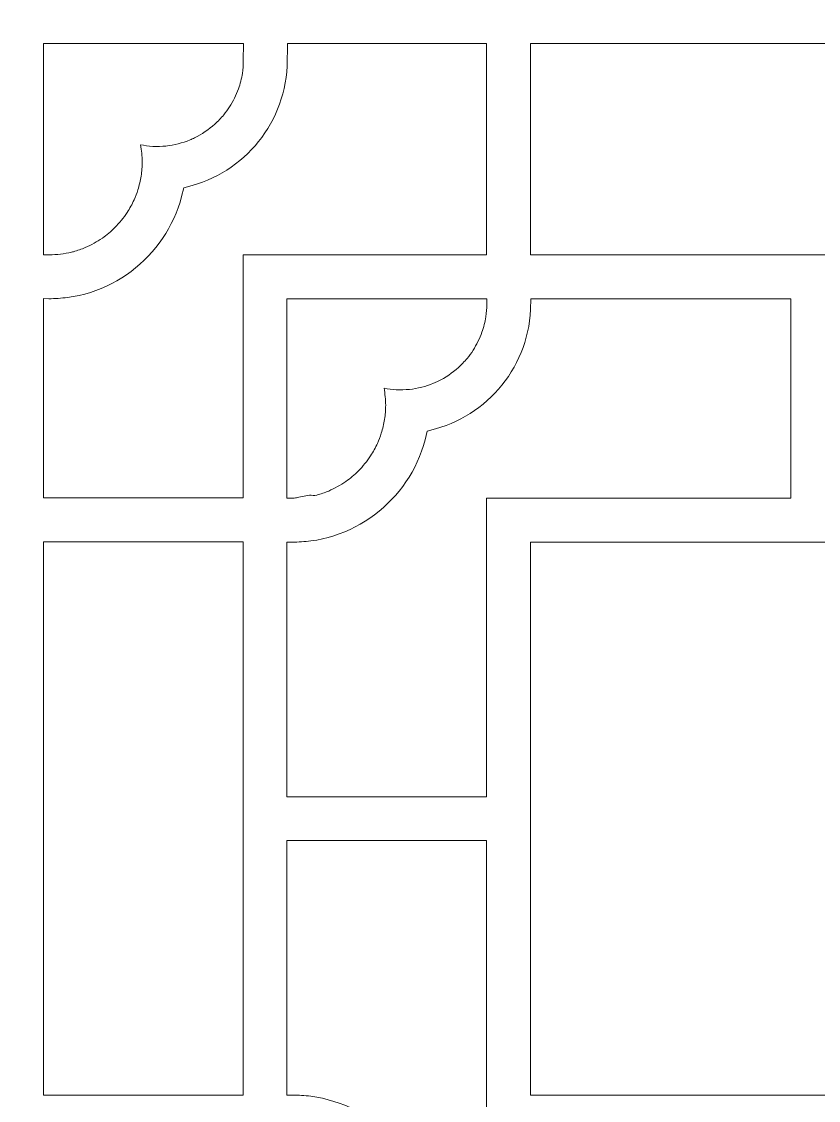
# Model space of a CAD drawing. Header units: centimetres. Extents: x -13.33 to -6.01, y -9 to -1.68.
# Drawn here: x -9.669 to -7.876, y -7.768 to -5.339 of the extents above; entities that cross this region are included whole.
import ezdxf

# ---------------------------------------------------------------- set-up
doc = ezdxf.new("R2010")
doc.units = ezdxf.units.CM
doc.header["$MEASUREMENT"] = 0
doc.layers.add('layer 1', color=7, linetype='Continuous')

msp = doc.modelspace()

# ---------------------------------------------------------------- linework, layer by layer
at = {"layer": 'layer 1', "color": 250, "lineweight": 9}
for points, knots in [([(-13.33063, -9.00021), (-13.33063, -6.5594), (-13.33063, -4.11859), (-13.33063, -1.67779), (-13.33063, -1.67779), (-13.33063, -1.67779), (-6.00822, -1.67779), (-6.00822, -1.67779), (-6.00822, -1.67779), (-6.00822, -4.11859), (-6.00822, -6.5594), (-6.00822, -9.00021), (-6.00822, -9.00021), (-6.00822, -9.00021), (-13.33063, -9.00021), (-13.33063, -9.00021)], [0, 0, 0, 0, 0.2, 0.2, 0.2, 0.2, 0.4, 0.4, 0.4, 0.4, 0.6, 0.6, 0.6, 0.6, 1, 1, 1, 1]), ([(-9.55291, -5.85711), (-9.54379, -5.85444), (-9.53483, -5.85136), (-9.52599, -5.84787), (-9.52599, -5.84787), (-9.51257, -5.84175), (-9.49986, -5.83469), (-9.48763, -5.82644), (-9.48763, -5.82644), (-9.47747, -5.81951), (-9.46816, -5.81125), (-9.45925, -5.80278), (-9.45925, -5.80278), (-9.44911, -5.79209), (-9.43998, -5.78084), (-9.4317, -5.76865), (-9.4317, -5.76865), (-9.42575, -5.75976), (-9.42083, -5.75024), (-9.41626, -5.74057), (-9.41626, -5.74057), (-9.4128, -5.7332), (-9.41012, -5.72551), (-9.40767, -5.71775), (-9.40767, -5.71775), (-9.40451, -5.70753), (-9.40207, -5.69723), (-9.40015, -5.68671), (-9.40015, -5.68671), (-9.39882, -5.6761), (-9.39803, -5.66553), (-9.39773, -5.65485), (-9.39773, -5.65485), (-9.3981, -5.64191), (-9.39926, -5.62915), (-9.4015, -5.6164), (-9.4015, -5.6164), (-9.39247, -5.61812), (-9.38342, -5.61926), (-9.37427, -5.61998), (-9.37427, -5.61998), (-9.36427, -5.62023), (-9.35433, -5.61998), (-9.34436, -5.61923), (-9.34436, -5.61923), (-9.32588, -5.61682), (-9.30743, -5.6127), (-9.29025, -5.6054), (-9.29025, -5.6054), (-9.28681, -5.60393), (-9.28342, -5.60239), (-9.28005, -5.60079), (-9.28005, -5.60079), (-9.26331, -5.5928), (-9.24802, -5.58194), (-9.23422, -5.5696), (-9.23422, -5.5696), (-9.22717, -5.56317), (-9.22064, -5.55639), (-9.21436, -5.54921), (-9.21436, -5.54921), (-9.20987, -5.54321), (-9.20511, -5.53736), (-9.20112, -5.53101), (-9.20112, -5.53101), (-9.19314, -5.51808), (-9.18655, -5.50476), (-9.1812, -5.49053), (-9.1812, -5.49053), (-9.17704, -5.47919), (-9.1744, -5.46741), (-9.17224, -5.45554), (-9.17224, -5.45554), (-9.17108, -5.44621), (-9.17037, -5.43689), (-9.17026, -5.42748), (-9.17026, -5.42748), (-9.17026, -5.42748), (-9.17015, -5.38849), (-9.17015, -5.38849), (-9.17015, -5.38849), (-9.17015, -5.38849), (-9.62014, -5.38849), (-9.62014, -5.38849), (-9.62014, -5.38849), (-9.62014, -5.38849), (-9.62014, -5.8639), (-9.62014, -5.8639), (-9.62014, -5.8639), (-9.61581, -5.86404), (-9.61148, -5.86422), (-9.60715, -5.86431), (-9.60715, -5.86431), (-9.59012, -5.86384), (-9.57356, -5.86186), (-9.55693, -5.85816), (-9.55693, -5.85816), (-9.55557, -5.85785), (-9.55425, -5.8575), (-9.55291, -5.85711)], [0, 0, 0, 0, 0.0384615, 0.0384615, 0.0384615, 0.0384615, 0.0769231, 0.0769231, 0.0769231, 0.0769231, 0.1153846, 0.1153846, 0.1153846, 0.1153846, 0.1538462, 0.1538462, 0.1538462, 0.1538462, 0.1923077, 0.1923077, 0.1923077, 0.1923077, 0.2307692, 0.2307692, 0.2307692, 0.2307692, 0.2692308, 0.2692308, 0.2692308, 0.2692308, 0.3076923, 0.3076923, 0.3076923, 0.3076923, 0.3461538, 0.3461538, 0.3461538, 0.3461538, 0.3846154, 0.3846154, 0.3846154, 0.3846154, 0.4230769, 0.4230769, 0.4230769, 0.4230769, 0.4615385, 0.4615385, 0.4615385, 0.4615385, 0.5, 0.5, 0.5, 0.5, 0.5384615, 0.5384615, 0.5384615, 0.5384615, 0.5769231, 0.5769231, 0.5769231, 0.5769231, 0.6153846, 0.6153846, 0.6153846, 0.6153846, 0.6538462, 0.6538462, 0.6538462, 0.6538462, 0.6923077, 0.6923077, 0.6923077, 0.6923077, 0.7307692, 0.7307692, 0.7307692, 0.7307692, 0.7692308, 0.7692308, 0.7692308, 0.7692308, 0.8076923, 0.8076923, 0.8076923, 0.8076923, 0.8461538, 0.8461538, 0.8461538, 0.8461538, 0.8846154, 0.8846154, 0.8846154, 0.8846154, 0.9230769, 0.9230769, 0.9230769, 0.9230769, 1, 1, 1, 1]), ([(-9.1707, -6.4115), (-9.1707, -6.4115), (-9.1707, -5.86435), (-9.1707, -5.86435), (-9.1707, -5.86435), (-9.1707, -5.86435), (-8.62251, -5.86435), (-8.62251, -5.86435), (-8.62251, -5.86435), (-8.62251, -5.86435), (-8.62251, -5.38849), (-8.62251, -5.38849), (-8.62251, -5.38849), (-8.62251, -5.38849), (-9.07113, -5.38849), (-9.07113, -5.38849), (-9.07113, -5.38849), (-9.07113, -5.38849), (-9.0717, -5.43938), (-9.0717, -5.43938), (-9.0717, -5.43938), (-9.0717, -5.43938), (-9.07256, -5.45212), (-9.07256, -5.45212), (-9.07256, -5.45212), (-9.07256, -5.45212), (-9.07396, -5.46471), (-9.07396, -5.46471), (-9.07396, -5.46471), (-9.07396, -5.46471), (-9.07588, -5.47713), (-9.07588, -5.47713), (-9.07588, -5.47713), (-9.07588, -5.47713), (-9.07833, -5.48938), (-9.07833, -5.48938), (-9.07833, -5.48938), (-9.07833, -5.48938), (-9.08127, -5.50143), (-9.08127, -5.50143), (-9.08127, -5.50143), (-9.08127, -5.50143), (-9.08472, -5.51329), (-9.08472, -5.51329), (-9.08472, -5.51329), (-9.08472, -5.51329), (-9.08865, -5.52494), (-9.08865, -5.52494), (-9.08865, -5.52494), (-9.08865, -5.52494), (-9.09305, -5.53637), (-9.09305, -5.53637), (-9.09305, -5.53637), (-9.09305, -5.53637), (-9.09791, -5.54757), (-9.09791, -5.54757), (-9.09791, -5.54757), (-9.09791, -5.54757), (-9.10321, -5.55852), (-9.10321, -5.55852), (-9.10321, -5.55852), (-9.10321, -5.55852), (-9.10896, -5.56921), (-9.10896, -5.56921), (-9.10896, -5.56921), (-9.10896, -5.56921), (-9.11513, -5.57964), (-9.11513, -5.57964), (-9.11513, -5.57964), (-9.11513, -5.57964), (-9.12171, -5.58979), (-9.12171, -5.58979), (-9.12171, -5.58979), (-9.12171, -5.58979), (-9.12869, -5.59965), (-9.12869, -5.59965), (-9.12869, -5.59965), (-9.12869, -5.59965), (-9.13607, -5.6092), (-9.13607, -5.6092), (-9.13607, -5.6092), (-9.13607, -5.6092), (-9.14382, -5.61844), (-9.14382, -5.61844), (-9.14382, -5.61844), (-9.14382, -5.61844), (-9.15194, -5.62735), (-9.15194, -5.62735), (-9.15194, -5.62735), (-9.15194, -5.62735), (-9.16041, -5.63592), (-9.16041, -5.63592), (-9.16041, -5.63592), (-9.16041, -5.63592), (-9.16922, -5.64414), (-9.16922, -5.64414), (-9.16922, -5.64414), (-9.16922, -5.64414), (-9.17837, -5.652), (-9.17837, -5.652), (-9.17837, -5.652), (-9.17837, -5.652), (-9.18783, -5.65948), (-9.18783, -5.65948), (-9.18783, -5.65948), (-9.18783, -5.65948), (-9.19761, -5.66658), (-9.19761, -5.66658), (-9.19761, -5.66658), (-9.19761, -5.66658), (-9.20767, -5.67327), (-9.20767, -5.67327), (-9.20767, -5.67327), (-9.20767, -5.67327), (-9.21802, -5.67956), (-9.21802, -5.67956), (-9.21802, -5.67956), (-9.21802, -5.67956), (-9.22864, -5.68543), (-9.22864, -5.68543), (-9.22864, -5.68543), (-9.22864, -5.68543), (-9.23952, -5.69086), (-9.23952, -5.69086), (-9.23952, -5.69086), (-9.23952, -5.69086), (-9.25065, -5.69585), (-9.25065, -5.69585), (-9.25065, -5.69585), (-9.25065, -5.69585), (-9.26201, -5.70038), (-9.26201, -5.70038), (-9.26201, -5.70038), (-9.26201, -5.70038), (-9.2736, -5.70444), (-9.2736, -5.70444), (-9.2736, -5.70444), (-9.2736, -5.70444), (-9.2854, -5.70803), (-9.2854, -5.70803), (-9.2854, -5.70803), (-9.2854, -5.70803), (-9.30441, -5.71293), (-9.30441, -5.71293), (-9.30441, -5.71293), (-9.30441, -5.71293), (-9.30918, -5.73285), (-9.30918, -5.73285), (-9.30918, -5.73285), (-9.30918, -5.73285), (-9.3128, -5.74552), (-9.3128, -5.74552), (-9.3128, -5.74552), (-9.3128, -5.74552), (-9.31695, -5.75796), (-9.31695, -5.75796), (-9.31695, -5.75796), (-9.31695, -5.75796), (-9.3216, -5.77017), (-9.3216, -5.77017), (-9.3216, -5.77017), (-9.3216, -5.77017), (-9.32676, -5.78213), (-9.32676, -5.78213), (-9.32676, -5.78213), (-9.32676, -5.78213), (-9.33239, -5.79382), (-9.33239, -5.79382), (-9.33239, -5.79382), (-9.33239, -5.79382), (-9.33851, -5.80524), (-9.33851, -5.80524), (-9.33851, -5.80524), (-9.33851, -5.80524), (-9.34508, -5.81637), (-9.34508, -5.81637), (-9.34508, -5.81637), (-9.34508, -5.81637), (-9.3521, -5.82719), (-9.3521, -5.82719), (-9.3521, -5.82719), (-9.3521, -5.82719), (-9.35955, -5.83771), (-9.35955, -5.83771), (-9.35955, -5.83771), (-9.35955, -5.83771), (-9.36742, -5.84789), (-9.36742, -5.84789), (-9.36742, -5.84789), (-9.36742, -5.84789), (-9.37571, -5.85773), (-9.37571, -5.85773), (-9.37571, -5.85773), (-9.37571, -5.85773), (-9.38438, -5.86721), (-9.38438, -5.86721), (-9.38438, -5.86721), (-9.38438, -5.86721), (-9.39344, -5.87633), (-9.39344, -5.87633), (-9.39344, -5.87633), (-9.39344, -5.87633), (-9.40287, -5.88507), (-9.40287, -5.88507), (-9.40287, -5.88507), (-9.40287, -5.88507), (-9.41266, -5.89341), (-9.41266, -5.89341), (-9.41266, -5.89341), (-9.41266, -5.89341), (-9.42279, -5.90135), (-9.42279, -5.90135), (-9.42279, -5.90135), (-9.42279, -5.90135), (-9.43325, -5.90887), (-9.43325, -5.90887), (-9.43325, -5.90887), (-9.43325, -5.90887), (-9.44403, -5.91596), (-9.44403, -5.91596), (-9.44403, -5.91596), (-9.44403, -5.91596), (-9.45511, -5.9226), (-9.45511, -5.9226), (-9.45511, -5.9226), (-9.45511, -5.9226), (-9.46649, -5.92878), (-9.46649, -5.92878), (-9.46649, -5.92878), (-9.46649, -5.92878), (-9.47814, -5.93449), (-9.47814, -5.93449), (-9.47814, -5.93449), (-9.47814, -5.93449), (-9.49005, -5.93972), (-9.49005, -5.93972), (-9.49005, -5.93972), (-9.49005, -5.93972), (-9.50222, -5.94445), (-9.50222, -5.94445), (-9.50222, -5.94445), (-9.50222, -5.94445), (-9.51463, -5.94868), (-9.51463, -5.94868), (-9.51463, -5.94868), (-9.51463, -5.94868), (-9.52727, -5.95238), (-9.52727, -5.95238), (-9.52727, -5.95238), (-9.52727, -5.95238), (-9.54012, -5.95554), (-9.54012, -5.95554), (-9.54012, -5.95554), (-9.54012, -5.95554), (-9.55318, -5.95816), (-9.55318, -5.95816), (-9.55318, -5.95816), (-9.55318, -5.95816), (-9.56643, -5.96023), (-9.56643, -5.96023), (-9.56643, -5.96023), (-9.58034, -5.96177), (-9.59421, -5.96304), (-9.60823, -5.96291), (-9.60823, -5.96291), (-9.60823, -5.96291), (-9.62014, -5.96277), (-9.62014, -5.96277), (-9.62014, -5.96277), (-9.62014, -5.96277), (-9.62014, -6.4115), (-9.62014, -6.4115), (-9.62014, -6.4115), (-9.62014, -6.4115), (-9.1707, -6.4115), (-9.1707, -6.4115)], [0, 0, 0, 0, 0.0142857, 0.0142857, 0.0142857, 0.0142857, 0.0285714, 0.0285714, 0.0285714, 0.0285714, 0.0428571, 0.0428571, 0.0428571, 0.0428571, 0.0571429, 0.0571429, 0.0571429, 0.0571429, 0.0714286, 0.0714286, 0.0714286, 0.0714286, 0.0857143, 0.0857143, 0.0857143, 0.0857143, 0.1, 0.1, 0.1, 0.1, 0.1142857, 0.1142857, 0.1142857, 0.1142857, 0.1285714, 0.1285714, 0.1285714, 0.1285714, 0.1428571, 0.1428571, 0.1428571, 0.1428571, 0.1571429, 0.1571429, 0.1571429, 0.1571429, 0.1714286, 0.1714286, 0.1714286, 0.1714286, 0.1857143, 0.1857143, 0.1857143, 0.1857143, 0.2, 0.2, 0.2, 0.2, 0.2142857, 0.2142857, 0.2142857, 0.2142857, 0.2285714, 0.2285714, 0.2285714, 0.2285714, 0.2428571, 0.2428571, 0.2428571, 0.2428571, 0.2571429, 0.2571429, 0.2571429, 0.2571429, 0.2714286, 0.2714286, 0.2714286, 0.2714286, 0.2857143, 0.2857143, 0.2857143, 0.2857143, 0.3, 0.3, 0.3, 0.3, 0.3142857, 0.3142857, 0.3142857, 0.3142857, 0.3285714, 0.3285714, 0.3285714, 0.3285714, 0.3428571, 0.3428571, 0.3428571, 0.3428571, 0.3571429, 0.3571429, 0.3571429, 0.3571429, 0.3714286, 0.3714286, 0.3714286, 0.3714286, 0.3857143, 0.3857143, 0.3857143, 0.3857143, 0.4, 0.4, 0.4, 0.4, 0.4142857, 0.4142857, 0.4142857, 0.4142857, 0.4285714, 0.4285714, 0.4285714, 0.4285714, 0.4428571, 0.4428571, 0.4428571, 0.4428571, 0.4571429, 0.4571429, 0.4571429, 0.4571429, 0.4714286, 0.4714286, 0.4714286, 0.4714286, 0.4857143, 0.4857143, 0.4857143, 0.4857143, 0.5, 0.5, 0.5, 0.5, 0.5142857, 0.5142857, 0.5142857, 0.5142857, 0.5285714, 0.5285714, 0.5285714, 0.5285714, 0.5428571, 0.5428571, 0.5428571, 0.5428571, 0.5571429, 0.5571429, 0.5571429, 0.5571429, 0.5714286, 0.5714286, 0.5714286, 0.5714286, 0.5857143, 0.5857143, 0.5857143, 0.5857143, 0.6, 0.6, 0.6, 0.6, 0.6142857, 0.6142857, 0.6142857, 0.6142857, 0.6285714, 0.6285714, 0.6285714, 0.6285714, 0.6428571, 0.6428571, 0.6428571, 0.6428571, 0.6571429, 0.6571429, 0.6571429, 0.6571429, 0.6714286, 0.6714286, 0.6714286, 0.6714286, 0.6857143, 0.6857143, 0.6857143, 0.6857143, 0.7, 0.7, 0.7, 0.7, 0.7142857, 0.7142857, 0.7142857, 0.7142857, 0.7285714, 0.7285714, 0.7285714, 0.7285714, 0.7428571, 0.7428571, 0.7428571, 0.7428571, 0.7571429, 0.7571429, 0.7571429, 0.7571429, 0.7714286, 0.7714286, 0.7714286, 0.7714286, 0.7857143, 0.7857143, 0.7857143, 0.7857143, 0.8, 0.8, 0.8, 0.8, 0.8142857, 0.8142857, 0.8142857, 0.8142857, 0.8285714, 0.8285714, 0.8285714, 0.8285714, 0.8428571, 0.8428571, 0.8428571, 0.8428571, 0.8571429, 0.8571429, 0.8571429, 0.8571429, 0.8714286, 0.8714286, 0.8714286, 0.8714286, 0.8857143, 0.8857143, 0.8857143, 0.8857143, 0.9, 0.9, 0.9, 0.9, 0.9142857, 0.9142857, 0.9142857, 0.9142857, 0.9285714, 0.9285714, 0.9285714, 0.9285714, 0.9428571, 0.9428571, 0.9428571, 0.9428571, 0.9571429, 0.9571429, 0.9571429, 0.9571429, 0.9714286, 0.9714286, 0.9714286, 0.9714286, 1, 1, 1, 1]), ([(-7.2522, -5.38849), (-7.2522, -5.38849), (-8.52394, -5.38849), (-8.52394, -5.38849), (-8.52394, -5.38849), (-8.52394, -5.38849), (-8.52394, -5.86435), (-8.52394, -5.86435), (-8.52394, -5.86435), (-8.52394, -5.86435), (-7.2522, -5.86435), (-7.2522, -5.86435), (-7.2522, -5.86435), (-7.2522, -5.86435), (-7.2522, -5.38849), (-7.2522, -5.38849)], [0, 0, 0, 0, 0.2, 0.2, 0.2, 0.2, 0.4, 0.4, 0.4, 0.4, 0.6, 0.6, 0.6, 0.6, 1, 1, 1, 1]), ([(-9.0049, -6.40512), (-8.99578, -6.40245), (-8.98682, -6.39937), (-8.97798, -6.39588), (-8.97798, -6.39588), (-8.96456, -6.38976), (-8.95185, -6.3827), (-8.93962, -6.37445), (-8.93962, -6.37445), (-8.92946, -6.36752), (-8.92015, -6.35926), (-8.91124, -6.35079), (-8.91124, -6.35079), (-8.9011, -6.3401), (-8.89196, -6.32885), (-8.88369, -6.31666), (-8.88369, -6.31666), (-8.87774, -6.30777), (-8.87282, -6.29825), (-8.86825, -6.28858), (-8.86825, -6.28858), (-8.86479, -6.28121), (-8.86211, -6.27352), (-8.85966, -6.26576), (-8.85966, -6.26576), (-8.8565, -6.25554), (-8.85406, -6.24524), (-8.85214, -6.23472), (-8.85214, -6.23472), (-8.85081, -6.22411), (-8.85002, -6.21355), (-8.84972, -6.20286), (-8.84972, -6.20286), (-8.85009, -6.18992), (-8.85125, -6.17717), (-8.85349, -6.1644), (-8.85349, -6.1644), (-8.84446, -6.16613), (-8.83541, -6.16728), (-8.82625, -6.16799), (-8.82625, -6.16799), (-8.81626, -6.16824), (-8.80632, -6.16799), (-8.79635, -6.16724), (-8.79635, -6.16724), (-8.77787, -6.16483), (-8.75942, -6.16071), (-8.74223, -6.15341), (-8.74223, -6.15341), (-8.7388, -6.15194), (-8.73541, -6.1504), (-8.73204, -6.1488), (-8.73204, -6.1488), (-8.7153, -6.14081), (-8.70001, -6.12995), (-8.6862, -6.11761), (-8.6862, -6.11761), (-8.67916, -6.11118), (-8.67263, -6.1044), (-8.66635, -6.09722), (-8.66635, -6.09722), (-8.66186, -6.09122), (-8.6571, -6.08537), (-8.65311, -6.07902), (-8.65311, -6.07902), (-8.64513, -6.06609), (-8.63854, -6.05277), (-8.63319, -6.03854), (-8.63319, -6.03854), (-8.62903, -6.0272), (-8.62639, -6.01542), (-8.62423, -6.00355), (-8.62423, -6.00355), (-8.62307, -5.99422), (-8.62236, -5.9849), (-8.62225, -5.97549), (-8.62225, -5.97549), (-8.62225, -5.97549), (-8.62214, -5.96292), (-8.62214, -5.96292), (-8.62214, -5.96292), (-8.62214, -5.96292), (-9.07212, -5.96292), (-9.07212, -5.96292), (-9.07212, -5.96292), (-9.07212, -5.96292), (-9.07212, -6.41191), (-9.07212, -6.41191), (-9.07212, -6.41191), (-9.06665, -6.41209), (-9.06105, -6.41278), (-9.05563, -6.41189), (-9.05563, -6.41189), (-9.05227, -6.41129), (-9.04894, -6.41061), (-9.04561, -6.40987), (-9.04561, -6.40987), (-9.03495, -6.40746), (-9.0241, -6.40437), (-9.01308, -6.40574), (-9.01308, -6.40574), (-9.01308, -6.40574), (-9.00917, -6.40635), (-9.00917, -6.40635), (-9.00917, -6.40635), (-9.00917, -6.40635), (-9.0049, -6.40512), (-9.0049, -6.40512)], [0, 0, 0, 0, 0.0357143, 0.0357143, 0.0357143, 0.0357143, 0.0714286, 0.0714286, 0.0714286, 0.0714286, 0.1071429, 0.1071429, 0.1071429, 0.1071429, 0.1428571, 0.1428571, 0.1428571, 0.1428571, 0.1785714, 0.1785714, 0.1785714, 0.1785714, 0.2142857, 0.2142857, 0.2142857, 0.2142857, 0.25, 0.25, 0.25, 0.25, 0.2857143, 0.2857143, 0.2857143, 0.2857143, 0.3214286, 0.3214286, 0.3214286, 0.3214286, 0.3571429, 0.3571429, 0.3571429, 0.3571429, 0.3928571, 0.3928571, 0.3928571, 0.3928571, 0.4285714, 0.4285714, 0.4285714, 0.4285714, 0.4642857, 0.4642857, 0.4642857, 0.4642857, 0.5, 0.5, 0.5, 0.5, 0.5357143, 0.5357143, 0.5357143, 0.5357143, 0.5714286, 0.5714286, 0.5714286, 0.5714286, 0.6071429, 0.6071429, 0.6071429, 0.6071429, 0.6428571, 0.6428571, 0.6428571, 0.6428571, 0.6785714, 0.6785714, 0.6785714, 0.6785714, 0.7142857, 0.7142857, 0.7142857, 0.7142857, 0.75, 0.75, 0.75, 0.75, 0.7857143, 0.7857143, 0.7857143, 0.7857143, 0.8214286, 0.8214286, 0.8214286, 0.8214286, 0.8571429, 0.8571429, 0.8571429, 0.8571429, 0.8928571, 0.8928571, 0.8928571, 0.8928571, 0.9285714, 0.9285714, 0.9285714, 0.9285714, 1, 1, 1, 1]), ([(-8.62269, -7.08406), (-8.62269, -7.08406), (-8.62269, -6.41236), (-8.62269, -6.41236), (-8.62269, -6.41236), (-8.62269, -6.41236), (-7.93768, -6.41236), (-7.93768, -6.41236), (-7.93768, -6.41236), (-7.93768, -6.41236), (-7.93768, -5.96292), (-7.93768, -5.96292), (-7.93768, -5.96292), (-7.93768, -5.96292), (-8.52312, -5.96292), (-8.52312, -5.96292), (-8.52312, -5.96292), (-8.52312, -5.96292), (-8.52369, -5.98739), (-8.52369, -5.98739), (-8.52369, -5.98739), (-8.52369, -5.98739), (-8.52455, -6.00013), (-8.52455, -6.00013), (-8.52455, -6.00013), (-8.52455, -6.00013), (-8.52595, -6.01272), (-8.52595, -6.01272), (-8.52595, -6.01272), (-8.52595, -6.01272), (-8.52787, -6.02514), (-8.52787, -6.02514), (-8.52787, -6.02514), (-8.52787, -6.02514), (-8.53031, -6.03739), (-8.53031, -6.03739), (-8.53031, -6.03739), (-8.53031, -6.03739), (-8.53326, -6.04944), (-8.53326, -6.04944), (-8.53326, -6.04944), (-8.53326, -6.04944), (-8.53671, -6.0613), (-8.53671, -6.0613), (-8.53671, -6.0613), (-8.53671, -6.0613), (-8.54064, -6.07295), (-8.54064, -6.07295), (-8.54064, -6.07295), (-8.54064, -6.07295), (-8.54504, -6.08438), (-8.54504, -6.08438), (-8.54504, -6.08438), (-8.54504, -6.08438), (-8.5499, -6.09558), (-8.5499, -6.09558), (-8.5499, -6.09558), (-8.5499, -6.09558), (-8.5552, -6.10653), (-8.5552, -6.10653), (-8.5552, -6.10653), (-8.5552, -6.10653), (-8.56094, -6.11722), (-8.56094, -6.11722), (-8.56094, -6.11722), (-8.56094, -6.11722), (-8.56711, -6.12765), (-8.56711, -6.12765), (-8.56711, -6.12765), (-8.56711, -6.12765), (-8.5737, -6.1378), (-8.5737, -6.1378), (-8.5737, -6.1378), (-8.5737, -6.1378), (-8.58068, -6.14766), (-8.58068, -6.14766), (-8.58068, -6.14766), (-8.58068, -6.14766), (-8.58806, -6.15721), (-8.58806, -6.15721), (-8.58806, -6.15721), (-8.58806, -6.15721), (-8.59581, -6.16645), (-8.59581, -6.16645), (-8.59581, -6.16645), (-8.59581, -6.16645), (-8.60393, -6.17536), (-8.60393, -6.17536), (-8.60393, -6.17536), (-8.60393, -6.17536), (-8.6124, -6.18393), (-8.6124, -6.18393), (-8.6124, -6.18393), (-8.6124, -6.18393), (-8.62121, -6.19215), (-8.62121, -6.19215), (-8.62121, -6.19215), (-8.62121, -6.19215), (-8.63036, -6.20001), (-8.63036, -6.20001), (-8.63036, -6.20001), (-8.63036, -6.20001), (-8.63982, -6.20749), (-8.63982, -6.20749), (-8.63982, -6.20749), (-8.63982, -6.20749), (-8.6496, -6.21459), (-8.6496, -6.21459), (-8.6496, -6.21459), (-8.6496, -6.21459), (-8.65966, -6.22128), (-8.65966, -6.22128), (-8.65966, -6.22128), (-8.65966, -6.22128), (-8.67001, -6.22757), (-8.67001, -6.22757), (-8.67001, -6.22757), (-8.67001, -6.22757), (-8.68063, -6.23344), (-8.68063, -6.23344), (-8.68063, -6.23344), (-8.68063, -6.23344), (-8.69151, -6.23887), (-8.69151, -6.23887), (-8.69151, -6.23887), (-8.69151, -6.23887), (-8.70264, -6.24386), (-8.70264, -6.24386), (-8.70264, -6.24386), (-8.70264, -6.24386), (-8.714, -6.24839), (-8.714, -6.24839), (-8.714, -6.24839), (-8.714, -6.24839), (-8.72559, -6.25245), (-8.72559, -6.25245), (-8.72559, -6.25245), (-8.72559, -6.25245), (-8.73739, -6.25604), (-8.73739, -6.25604), (-8.73739, -6.25604), (-8.73739, -6.25604), (-8.75639, -6.26093), (-8.75639, -6.26093), (-8.75639, -6.26093), (-8.75639, -6.26093), (-8.76117, -6.28086), (-8.76117, -6.28086), (-8.76117, -6.28086), (-8.76117, -6.28086), (-8.76479, -6.29353), (-8.76479, -6.29353), (-8.76479, -6.29353), (-8.76479, -6.29353), (-8.76893, -6.30598), (-8.76893, -6.30598), (-8.76893, -6.30598), (-8.76893, -6.30598), (-8.77359, -6.31818), (-8.77359, -6.31818), (-8.77359, -6.31818), (-8.77359, -6.31818), (-8.77875, -6.33014), (-8.77875, -6.33014), (-8.77875, -6.33014), (-8.77875, -6.33014), (-8.78438, -6.34183), (-8.78438, -6.34183), (-8.78438, -6.34183), (-8.78438, -6.34183), (-8.7905, -6.35325), (-8.7905, -6.35325), (-8.7905, -6.35325), (-8.7905, -6.35325), (-8.79706, -6.36438), (-8.79706, -6.36438), (-8.79706, -6.36438), (-8.79706, -6.36438), (-8.80409, -6.3752), (-8.80409, -6.3752), (-8.80409, -6.3752), (-8.80409, -6.3752), (-8.81154, -6.38572), (-8.81154, -6.38572), (-8.81154, -6.38572), (-8.81154, -6.38572), (-8.81941, -6.3959), (-8.81941, -6.3959), (-8.81941, -6.3959), (-8.81941, -6.3959), (-8.82769, -6.40574), (-8.82769, -6.40574), (-8.82769, -6.40574), (-8.82769, -6.40574), (-8.83637, -6.41522), (-8.83637, -6.41522), (-8.83637, -6.41522), (-8.83637, -6.41522), (-8.84543, -6.42434), (-8.84543, -6.42434), (-8.84543, -6.42434), (-8.84543, -6.42434), (-8.85486, -6.43308), (-8.85486, -6.43308), (-8.85486, -6.43308), (-8.85486, -6.43308), (-8.86465, -6.44142), (-8.86465, -6.44142), (-8.86465, -6.44142), (-8.86465, -6.44142), (-8.87478, -6.44936), (-8.87478, -6.44936), (-8.87478, -6.44936), (-8.87478, -6.44936), (-8.88524, -6.45688), (-8.88524, -6.45688), (-8.88524, -6.45688), (-8.88524, -6.45688), (-8.89602, -6.46397), (-8.89602, -6.46397), (-8.89602, -6.46397), (-8.89602, -6.46397), (-8.9071, -6.47061), (-8.9071, -6.47061), (-8.9071, -6.47061), (-8.9071, -6.47061), (-8.91847, -6.47679), (-8.91847, -6.47679), (-8.91847, -6.47679), (-8.91847, -6.47679), (-8.93012, -6.4825), (-8.93012, -6.4825), (-8.93012, -6.4825), (-8.93012, -6.4825), (-8.94204, -6.48773), (-8.94204, -6.48773), (-8.94204, -6.48773), (-8.94204, -6.48773), (-8.95421, -6.49246), (-8.95421, -6.49246), (-8.95421, -6.49246), (-8.95421, -6.49246), (-8.96662, -6.49669), (-8.96662, -6.49669), (-8.96662, -6.49669), (-8.96662, -6.49669), (-8.97926, -6.50039), (-8.97926, -6.50039), (-8.97926, -6.50039), (-8.97926, -6.50039), (-8.99211, -6.50355), (-8.99211, -6.50355), (-8.99211, -6.50355), (-8.99211, -6.50355), (-9.00517, -6.50618), (-9.00517, -6.50618), (-9.00517, -6.50618), (-9.00517, -6.50618), (-9.01841, -6.50824), (-9.01841, -6.50824), (-9.01841, -6.50824), (-9.03233, -6.50978), (-9.0462, -6.51105), (-9.06022, -6.51092), (-9.06022, -6.51092), (-9.06022, -6.51092), (-9.07212, -6.51078), (-9.07212, -6.51078), (-9.07212, -6.51078), (-9.07212, -6.51078), (-9.07212, -7.08406), (-9.07212, -7.08406), (-9.07212, -7.08406), (-9.07212, -7.08406), (-8.62269, -7.08406), (-8.62269, -7.08406)], [0, 0, 0, 0, 0.0142857, 0.0142857, 0.0142857, 0.0142857, 0.0285714, 0.0285714, 0.0285714, 0.0285714, 0.0428571, 0.0428571, 0.0428571, 0.0428571, 0.0571429, 0.0571429, 0.0571429, 0.0571429, 0.0714286, 0.0714286, 0.0714286, 0.0714286, 0.0857143, 0.0857143, 0.0857143, 0.0857143, 0.1, 0.1, 0.1, 0.1, 0.1142857, 0.1142857, 0.1142857, 0.1142857, 0.1285714, 0.1285714, 0.1285714, 0.1285714, 0.1428571, 0.1428571, 0.1428571, 0.1428571, 0.1571429, 0.1571429, 0.1571429, 0.1571429, 0.1714286, 0.1714286, 0.1714286, 0.1714286, 0.1857143, 0.1857143, 0.1857143, 0.1857143, 0.2, 0.2, 0.2, 0.2, 0.2142857, 0.2142857, 0.2142857, 0.2142857, 0.2285714, 0.2285714, 0.2285714, 0.2285714, 0.2428571, 0.2428571, 0.2428571, 0.2428571, 0.2571429, 0.2571429, 0.2571429, 0.2571429, 0.2714286, 0.2714286, 0.2714286, 0.2714286, 0.2857143, 0.2857143, 0.2857143, 0.2857143, 0.3, 0.3, 0.3, 0.3, 0.3142857, 0.3142857, 0.3142857, 0.3142857, 0.3285714, 0.3285714, 0.3285714, 0.3285714, 0.3428571, 0.3428571, 0.3428571, 0.3428571, 0.3571429, 0.3571429, 0.3571429, 0.3571429, 0.3714286, 0.3714286, 0.3714286, 0.3714286, 0.3857143, 0.3857143, 0.3857143, 0.3857143, 0.4, 0.4, 0.4, 0.4, 0.4142857, 0.4142857, 0.4142857, 0.4142857, 0.4285714, 0.4285714, 0.4285714, 0.4285714, 0.4428571, 0.4428571, 0.4428571, 0.4428571, 0.4571429, 0.4571429, 0.4571429, 0.4571429, 0.4714286, 0.4714286, 0.4714286, 0.4714286, 0.4857143, 0.4857143, 0.4857143, 0.4857143, 0.5, 0.5, 0.5, 0.5, 0.5142857, 0.5142857, 0.5142857, 0.5142857, 0.5285714, 0.5285714, 0.5285714, 0.5285714, 0.5428571, 0.5428571, 0.5428571, 0.5428571, 0.5571429, 0.5571429, 0.5571429, 0.5571429, 0.5714286, 0.5714286, 0.5714286, 0.5714286, 0.5857143, 0.5857143, 0.5857143, 0.5857143, 0.6, 0.6, 0.6, 0.6, 0.6142857, 0.6142857, 0.6142857, 0.6142857, 0.6285714, 0.6285714, 0.6285714, 0.6285714, 0.6428571, 0.6428571, 0.6428571, 0.6428571, 0.6571429, 0.6571429, 0.6571429, 0.6571429, 0.6714286, 0.6714286, 0.6714286, 0.6714286, 0.6857143, 0.6857143, 0.6857143, 0.6857143, 0.7, 0.7, 0.7, 0.7, 0.7142857, 0.7142857, 0.7142857, 0.7142857, 0.7285714, 0.7285714, 0.7285714, 0.7285714, 0.7428571, 0.7428571, 0.7428571, 0.7428571, 0.7571429, 0.7571429, 0.7571429, 0.7571429, 0.7714286, 0.7714286, 0.7714286, 0.7714286, 0.7857143, 0.7857143, 0.7857143, 0.7857143, 0.8, 0.8, 0.8, 0.8, 0.8142857, 0.8142857, 0.8142857, 0.8142857, 0.8285714, 0.8285714, 0.8285714, 0.8285714, 0.8428571, 0.8428571, 0.8428571, 0.8428571, 0.8571429, 0.8571429, 0.8571429, 0.8571429, 0.8714286, 0.8714286, 0.8714286, 0.8714286, 0.8857143, 0.8857143, 0.8857143, 0.8857143, 0.9, 0.9, 0.9, 0.9, 0.9142857, 0.9142857, 0.9142857, 0.9142857, 0.9285714, 0.9285714, 0.9285714, 0.9285714, 0.9428571, 0.9428571, 0.9428571, 0.9428571, 0.9571429, 0.9571429, 0.9571429, 0.9571429, 0.9714286, 0.9714286, 0.9714286, 0.9714286, 1, 1, 1, 1]), ([(-9.62014, -6.51008), (-9.62014, -6.51008), (-9.62014, -7.75601), (-9.62014, -7.75601), (-9.62014, -7.75601), (-9.62014, -7.75601), (-9.1707, -7.75601), (-9.1707, -7.75601), (-9.1707, -7.75601), (-9.1707, -7.75601), (-9.1707, -6.51008), (-9.1707, -6.51008), (-9.1707, -6.51008), (-9.1707, -6.51008), (-9.62014, -6.51008), (-9.62014, -6.51008)], [0, 0, 0, 0, 0.2, 0.2, 0.2, 0.2, 0.4, 0.4, 0.4, 0.4, 0.6, 0.6, 0.6, 0.6, 1, 1, 1, 1]), ([(-7.25266, -7.75576), (-7.25266, -7.75576), (-7.25266, -6.51093), (-7.25266, -6.51093), (-7.25266, -6.51093), (-7.25266, -6.51093), (-8.52411, -6.51093), (-8.52411, -6.51093), (-8.52411, -6.51093), (-8.52411, -6.51093), (-8.52411, -7.75576), (-8.52411, -7.75576), (-8.52411, -7.75576), (-8.52411, -7.75576), (-7.25266, -7.75576), (-7.25266, -7.75576)], [0, 0, 0, 0, 0.2, 0.2, 0.2, 0.2, 0.4, 0.4, 0.4, 0.4, 0.6, 0.6, 0.6, 0.6, 1, 1, 1, 1]), ([(-9.05968, -7.75576), (-9.04588, -7.75557), (-9.0321, -7.75694), (-9.01841, -7.75846), (-9.01841, -7.75846), (-9.01841, -7.75846), (-9.00517, -7.76051), (-9.00517, -7.76051), (-9.00517, -7.76051), (-9.00517, -7.76051), (-8.99211, -7.76314), (-8.99211, -7.76314), (-8.99211, -7.76314), (-8.99211, -7.76314), (-8.97926, -7.7663), (-8.97926, -7.7663), (-8.97926, -7.7663), (-8.97926, -7.7663), (-8.96662, -7.77), (-8.96662, -7.77), (-8.96662, -7.77), (-8.96662, -7.77), (-8.95421, -7.77423), (-8.95421, -7.77423), (-8.95421, -7.77423), (-8.95421, -7.77423), (-8.94204, -7.77896), (-8.94204, -7.77896), (-8.94204, -7.77896), (-8.94204, -7.77896), (-8.93012, -7.78419), (-8.93012, -7.78419), (-8.93012, -7.78419), (-8.93012, -7.78419), (-8.91847, -7.7899), (-8.91847, -7.7899), (-8.91847, -7.7899), (-8.91847, -7.7899), (-8.9071, -7.79608), (-8.9071, -7.79608), (-8.9071, -7.79608), (-8.9071, -7.79608), (-8.89602, -7.80273), (-8.89602, -7.80273), (-8.89602, -7.80273), (-8.89602, -7.80273), (-8.88524, -7.80981), (-8.88524, -7.80981), (-8.88524, -7.80981), (-8.88524, -7.80981), (-8.87478, -7.81733), (-8.87478, -7.81733), (-8.87478, -7.81733), (-8.87478, -7.81733), (-8.86465, -7.82527), (-8.86465, -7.82527), (-8.86465, -7.82527), (-8.86465, -7.82527), (-8.85486, -7.83361), (-8.85486, -7.83361), (-8.85486, -7.83361), (-8.85486, -7.83361), (-8.84543, -7.84235), (-8.84543, -7.84235), (-8.84543, -7.84235), (-8.84543, -7.84235), (-8.83637, -7.85147), (-8.83637, -7.85147), (-8.83637, -7.85147), (-8.83637, -7.85147), (-8.82769, -7.86095), (-8.82769, -7.86095), (-8.82769, -7.86095), (-8.82769, -7.86095), (-8.81941, -7.87079), (-8.81941, -7.87079), (-8.81941, -7.87079), (-8.81941, -7.87079), (-8.81154, -7.88098), (-8.81154, -7.88098), (-8.81154, -7.88098), (-8.81154, -7.88098), (-8.80409, -7.89149), (-8.80409, -7.89149), (-8.80409, -7.89149), (-8.80409, -7.89149), (-8.79706, -7.90231), (-8.79706, -7.90231), (-8.79706, -7.90231), (-8.79706, -7.90231), (-8.7905, -7.91344), (-8.7905, -7.91344), (-8.7905, -7.91344), (-8.7905, -7.91344), (-8.78438, -7.92486), (-8.78438, -7.92486), (-8.78438, -7.92486), (-8.78438, -7.92486), (-8.77874, -7.93655), (-8.77874, -7.93655), (-8.77874, -7.93655), (-8.77874, -7.93655), (-8.77359, -7.94851), (-8.77359, -7.94851), (-8.77359, -7.94851), (-8.77359, -7.94851), (-8.76893, -7.96072), (-8.76893, -7.96072), (-8.76893, -7.96072), (-8.76893, -7.96072), (-8.76479, -7.97316), (-8.76479, -7.97316), (-8.76479, -7.97316), (-8.76479, -7.97316), (-8.76117, -7.98583), (-8.76117, -7.98583), (-8.76117, -7.98583), (-8.76117, -7.98583), (-8.75639, -8.00575), (-8.75639, -8.00575), (-8.75639, -8.00575), (-8.75639, -8.00575), (-8.73739, -8.01065), (-8.73739, -8.01065), (-8.73739, -8.01065), (-8.73739, -8.01065), (-8.72559, -8.01424), (-8.72559, -8.01424), (-8.72559, -8.01424), (-8.72559, -8.01424), (-8.714, -8.0183), (-8.714, -8.0183), (-8.714, -8.0183), (-8.714, -8.0183), (-8.70264, -8.02283), (-8.70264, -8.02283), (-8.70264, -8.02283), (-8.70264, -8.02283), (-8.69151, -8.02782), (-8.69151, -8.02782), (-8.69151, -8.02782), (-8.69151, -8.02782), (-8.68063, -8.03325), (-8.68063, -8.03325), (-8.68063, -8.03325), (-8.68063, -8.03325), (-8.67001, -8.03912), (-8.67001, -8.03912), (-8.67001, -8.03912), (-8.67001, -8.03912), (-8.65966, -8.04541), (-8.65966, -8.04541), (-8.65966, -8.04541), (-8.65966, -8.04541), (-8.6496, -8.0521), (-8.6496, -8.0521), (-8.6496, -8.0521), (-8.6496, -8.0521), (-8.63982, -8.0592), (-8.63982, -8.0592), (-8.63982, -8.0592), (-8.63982, -8.0592), (-8.63036, -8.06669), (-8.63036, -8.06669), (-8.63036, -8.06669), (-8.63036, -8.06669), (-8.62121, -8.07454), (-8.62121, -8.07454), (-8.62121, -8.07454), (-8.62121, -8.07454), (-8.6124, -8.08276), (-8.6124, -8.08276), (-8.6124, -8.08276), (-8.6124, -8.08276), (-8.60393, -8.09133), (-8.60393, -8.09133), (-8.60393, -8.09133), (-8.60393, -8.09133), (-8.59581, -8.10024), (-8.59581, -8.10024), (-8.59581, -8.10024), (-8.59581, -8.10024), (-8.58805, -8.10948), (-8.58805, -8.10948), (-8.58805, -8.10948), (-8.58805, -8.10948), (-8.58068, -8.11904), (-8.58068, -8.11904), (-8.58068, -8.11904), (-8.58068, -8.11904), (-8.5737, -8.12889), (-8.5737, -8.12889), (-8.5737, -8.12889), (-8.5737, -8.12889), (-8.56711, -8.13904), (-8.56711, -8.13904), (-8.56711, -8.13904), (-8.56711, -8.13904), (-8.56094, -8.14947), (-8.56094, -8.14947), (-8.56094, -8.14947), (-8.56094, -8.14947), (-8.5552, -8.16016), (-8.5552, -8.16016), (-8.5552, -8.16016), (-8.5552, -8.16016), (-8.5499, -8.17112), (-8.5499, -8.17112), (-8.5499, -8.17112), (-8.5499, -8.17112), (-8.54504, -8.18231), (-8.54504, -8.18231), (-8.54504, -8.18231), (-8.54504, -8.18231), (-8.54064, -8.19374), (-8.54064, -8.19374), (-8.54064, -8.19374), (-8.54064, -8.19374), (-8.53671, -8.20539), (-8.53671, -8.20539), (-8.53671, -8.20539), (-8.53671, -8.20539), (-8.53326, -8.21725), (-8.53326, -8.21725), (-8.53326, -8.21725), (-8.53326, -8.21725), (-8.53031, -8.22931), (-8.53031, -8.22931), (-8.53031, -8.22931), (-8.53031, -8.22931), (-8.52787, -8.24155), (-8.52787, -8.24155), (-8.52787, -8.24155), (-8.52787, -8.24155), (-8.52595, -8.25397), (-8.52595, -8.25397), (-8.52595, -8.25397), (-8.52595, -8.25397), (-8.52455, -8.26656), (-8.52455, -8.26656), (-8.52455, -8.26656), (-8.52455, -8.26656), (-8.52369, -8.2793), (-8.52369, -8.2793), (-8.52369, -8.2793), (-8.52369, -8.2793), (-8.52312, -8.30377), (-8.52312, -8.30377), (-8.52312, -8.30377), (-8.52312, -8.30377), (-7.93768, -8.30377), (-7.93768, -8.30377), (-7.93768, -8.30377), (-7.93768, -8.30377), (-7.93768, -7.85433), (-7.93768, -7.85433), (-7.93768, -7.85433), (-7.93768, -7.85433), (-8.62269, -7.85433), (-8.62269, -7.85433), (-8.62269, -7.85433), (-8.62269, -7.85433), (-8.62269, -7.18263), (-8.62269, -7.18263), (-8.62269, -7.18263), (-8.62269, -7.18263), (-9.07212, -7.18263), (-9.07212, -7.18263), (-9.07212, -7.18263), (-9.07212, -7.18263), (-9.07212, -7.75584), (-9.07212, -7.75584), (-9.07212, -7.75584), (-9.06798, -7.75582), (-9.06382, -7.75584), (-9.05968, -7.75576)], [0, 0, 0, 0, 0.0142857, 0.0142857, 0.0142857, 0.0142857, 0.0285714, 0.0285714, 0.0285714, 0.0285714, 0.0428571, 0.0428571, 0.0428571, 0.0428571, 0.0571429, 0.0571429, 0.0571429, 0.0571429, 0.0714286, 0.0714286, 0.0714286, 0.0714286, 0.0857143, 0.0857143, 0.0857143, 0.0857143, 0.1, 0.1, 0.1, 0.1, 0.1142857, 0.1142857, 0.1142857, 0.1142857, 0.1285714, 0.1285714, 0.1285714, 0.1285714, 0.1428571, 0.1428571, 0.1428571, 0.1428571, 0.1571429, 0.1571429, 0.1571429, 0.1571429, 0.1714286, 0.1714286, 0.1714286, 0.1714286, 0.1857143, 0.1857143, 0.1857143, 0.1857143, 0.2, 0.2, 0.2, 0.2, 0.2142857, 0.2142857, 0.2142857, 0.2142857, 0.2285714, 0.2285714, 0.2285714, 0.2285714, 0.2428571, 0.2428571, 0.2428571, 0.2428571, 0.2571429, 0.2571429, 0.2571429, 0.2571429, 0.2714286, 0.2714286, 0.2714286, 0.2714286, 0.2857143, 0.2857143, 0.2857143, 0.2857143, 0.3, 0.3, 0.3, 0.3, 0.3142857, 0.3142857, 0.3142857, 0.3142857, 0.3285714, 0.3285714, 0.3285714, 0.3285714, 0.3428571, 0.3428571, 0.3428571, 0.3428571, 0.3571429, 0.3571429, 0.3571429, 0.3571429, 0.3714286, 0.3714286, 0.3714286, 0.3714286, 0.3857143, 0.3857143, 0.3857143, 0.3857143, 0.4, 0.4, 0.4, 0.4, 0.4142857, 0.4142857, 0.4142857, 0.4142857, 0.4285714, 0.4285714, 0.4285714, 0.4285714, 0.4428571, 0.4428571, 0.4428571, 0.4428571, 0.4571429, 0.4571429, 0.4571429, 0.4571429, 0.4714286, 0.4714286, 0.4714286, 0.4714286, 0.4857143, 0.4857143, 0.4857143, 0.4857143, 0.5, 0.5, 0.5, 0.5, 0.5142857, 0.5142857, 0.5142857, 0.5142857, 0.5285714, 0.5285714, 0.5285714, 0.5285714, 0.5428571, 0.5428571, 0.5428571, 0.5428571, 0.5571429, 0.5571429, 0.5571429, 0.5571429, 0.5714286, 0.5714286, 0.5714286, 0.5714286, 0.5857143, 0.5857143, 0.5857143, 0.5857143, 0.6, 0.6, 0.6, 0.6, 0.6142857, 0.6142857, 0.6142857, 0.6142857, 0.6285714, 0.6285714, 0.6285714, 0.6285714, 0.6428571, 0.6428571, 0.6428571, 0.6428571, 0.6571429, 0.6571429, 0.6571429, 0.6571429, 0.6714286, 0.6714286, 0.6714286, 0.6714286, 0.6857143, 0.6857143, 0.6857143, 0.6857143, 0.7, 0.7, 0.7, 0.7, 0.7142857, 0.7142857, 0.7142857, 0.7142857, 0.7285714, 0.7285714, 0.7285714, 0.7285714, 0.7428571, 0.7428571, 0.7428571, 0.7428571, 0.7571429, 0.7571429, 0.7571429, 0.7571429, 0.7714286, 0.7714286, 0.7714286, 0.7714286, 0.7857143, 0.7857143, 0.7857143, 0.7857143, 0.8, 0.8, 0.8, 0.8, 0.8142857, 0.8142857, 0.8142857, 0.8142857, 0.8285714, 0.8285714, 0.8285714, 0.8285714, 0.8428571, 0.8428571, 0.8428571, 0.8428571, 0.8571429, 0.8571429, 0.8571429, 0.8571429, 0.8714286, 0.8714286, 0.8714286, 0.8714286, 0.8857143, 0.8857143, 0.8857143, 0.8857143, 0.9, 0.9, 0.9, 0.9, 0.9142857, 0.9142857, 0.9142857, 0.9142857, 0.9285714, 0.9285714, 0.9285714, 0.9285714, 0.9428571, 0.9428571, 0.9428571, 0.9428571, 0.9571429, 0.9571429, 0.9571429, 0.9571429, 0.9714286, 0.9714286, 0.9714286, 0.9714286, 1, 1, 1, 1])]:
    msp.add_open_spline(points, degree=3, knots=knots, dxfattribs=at)

doc.saveas('drawing.dxf')
